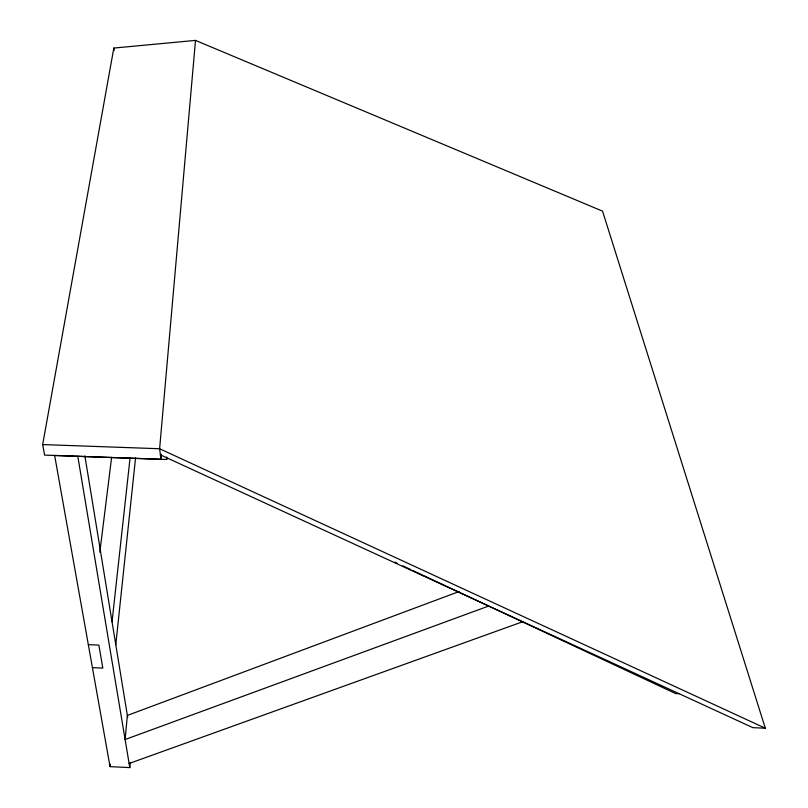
<?xml version="1.0" encoding="UTF-8"?>
<svg xmlns="http://www.w3.org/2000/svg" width="808" height="808" viewBox="0 0 808 808"><rect width="100%" height="100%" fill="white"/><g stroke="black" fill="none" stroke-linecap="round" stroke-linejoin="round"><path stroke-width="1.21" d="M160.398 454.854L752.844 727.644L765.327 728.22L602.546 211.151L195.506 40.4L113.827 48.056L42.672 444.572L44.602 455.116L160.964 459.308L161.398 454.288M195.506 40.4L159.62 448.743L160.964 459.308M166.66 457.005L166.973 459.489L54.641 455.439L110.04 766.64L129.805 767.6L130.229 762.772M110.04 766.64L110.292 764.186M115.786 644.683L135.582 457.671M112.039 621.776L130.078 457.843M99.828 552.197L111.635 457.247M459.075 591.547L127.361 715.444L125.109 739.532L488.668 606.04M129.118 763.51L522.402 621.837M679.437 693.628L675.72 693.607L413.09 570.66M42.672 444.572L159.62 448.743L765.327 728.22M88.325 644.653L98.869 645.117L102.828 668.105L92.415 667.64M394.819 562.105L397.102 563.176M402.808 565.842L410.807 569.59M77.79 456.278L129.805 767.6M84.891 455.904L127.674 717.322M113.827 48.056L114.14 50.52"/></g></svg>
